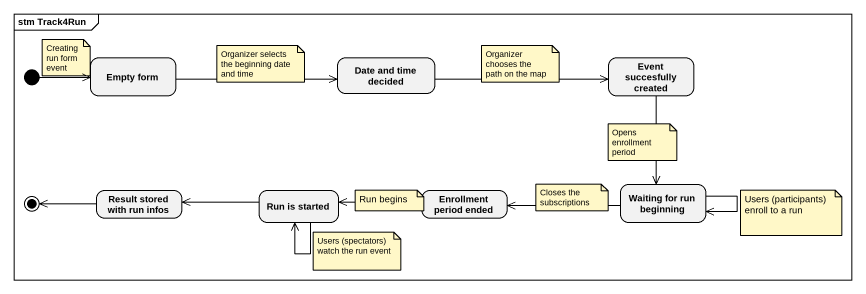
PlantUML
@startuml
mainframe stm Track4Run
hide empty description
state "Empty form" as Empty_form
state "Date and time decided" as Date_and_time_decided
state "Event succesfully created" as Event_succesfully_created
state "Result stored with run infos" as Result_stored_with_run_infos
state "Run is started" as Run_is_started
state "Enrollment period ended" as Enrollment_period_ended
state "Waiting for run beginning" as Waiting_for_run_beginning
[*] -right-> Empty_form
Empty_form -right-> Date_and_time_decided
Date_and_time_decided -right-> Event_succesfully_created
Event_succesfully_created --> Waiting_for_run_beginning
Run_is_started -left-> Result_stored_with_run_infos
Run_is_started --> Run_is_started
Enrollment_period_ended -left-> Run_is_started
Waiting_for_run_beginning -left-> Enrollment_period_ended
Waiting_for_run_beginning --> Waiting_for_run_beginning
Result_stored_with_run_infos -left-> [*]
note as N1
  Creating run form event
end note
note as N2
  Organizer selects the beginning date and time
end note
note as N3
  Organizer chooses the path on the map
end note
note as N4
  Opens enrollment period
end note
note as N5
  Run begins
end note
note as N6
  Closes the subscriptions
end note
note as N7
  Users (participants) enroll to a run
end note
note as N8
  Users (spectators)
  watch the run event
end note
@enduml
